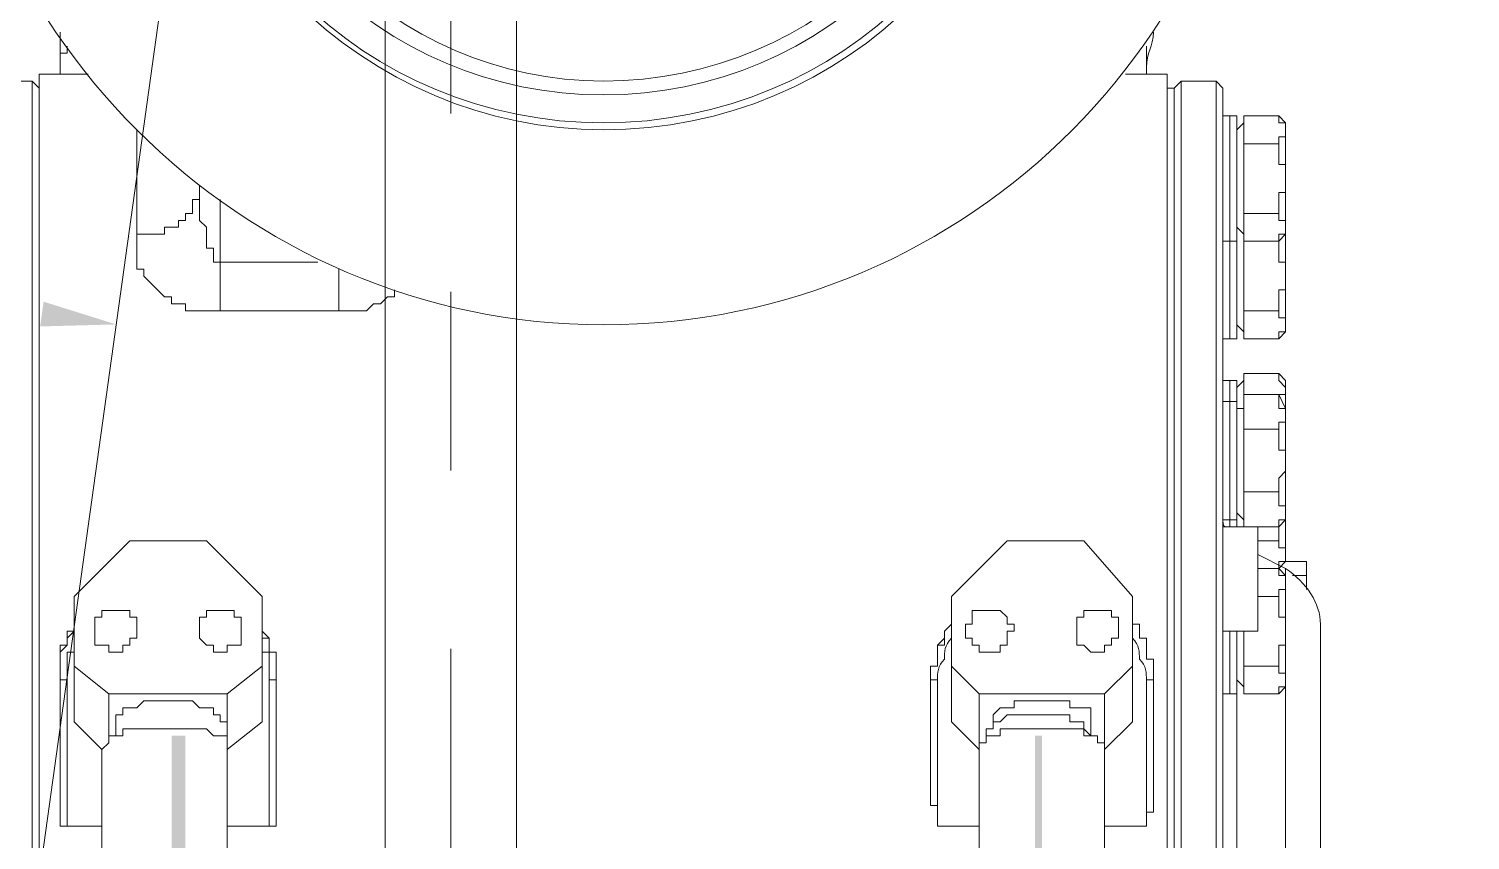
# Model space of a CAD drawing. Header units: millimetres. Extents: x 25083 to 52777, y 24772 to 45779.
# Drawn here: x 49535.5 to 49612.4, y 36176.5 to 36219.7 of the extents above; entities that cross this region are included whole.
import ezdxf

# ---------------------------------------------------------------- set-up
doc = ezdxf.new("R2010")
doc.units = ezdxf.units.MM
doc.layers.add('小车', color=7, linetype='Continuous')
doc.styles.add('标准', font='', dxfattribs={"width": 0.667})
doc.styles.get('标准').set_extended_font_data('FangSong_GB2312')
doc.dimstyles.new('标准', dxfattribs={"dimtxt": 35, "dimasz": 4, "dimexe": 2, "dimexo": 0, "dimtad": 1, "dimdec": 1, "dimzin": 9, "dimdsep": 46, "dimtxsty": '标准', "dimcen": 0, "dimdle": 6, "dimazin": 2, "dimtfac": 1, "dimtdec": 1, "dimtmove": 0, "dimatfit": 3, "dimfxl": 1, "dimtolj": 1, "dimtzin": 0, "dimarcsym": 0})

# ---------------------------------------------------------------- blocks, each defined once
blk = doc.blocks.new('zw$D2F4')
h = blk.add_hatch(color=7)
h.dxf.hatch_style = 2
h.paths.add_polyline_path([(653.963, 294.488), (653.963, 301.543), (653.22, 301.543), (653.22, 294.488)])
h = blk.add_hatch(color=7)
h.dxf.hatch_style = 2
h.paths.add_polyline_path([(699.269, 301.543), (699.269, 294.488), (699.64, 294.488), (699.64, 301.543)])
at = {"color": 7, "lineweight": 5}
for points in [[(647.65, 338.308), (647.65, 337.937), (647.279, 337.937), (647.279, 337.194)], [(705.211, 337.194), (705.211, 338.308)], [(646.165, 336.823), (648.764, 336.823)], [(646.165, 238.412), (646.165, 336.823)], [(647.279, 337.194), (647.279, 336.823)], [(704.097, 336.823), (706.325, 336.823)], [(705.211, 336.823), (705.211, 337.194)], [(706.325, 238.412), (706.325, 336.823)], [(643.565, 336.451), (645.793, 336.451)], [(645.793, 239.155), (645.793, 336.451)], [(646.165, 336.08), (645.793, 336.451)], [(646.165, 336.08), (646.165, 239.527)], [(706.325, 336.08), (706.696, 336.08)], [(707.068, 336.451), (706.696, 336.08)], [(706.696, 336.08), (706.696, 239.527)], [(707.068, 336.451), (708.924, 336.451)], [(707.068, 336.451), (707.068, 239.155)], [(708.924, 239.155), (708.924, 336.451)], [(709.296, 336.08), (708.924, 336.451)], [(709.296, 239.527), (709.296, 336.08)], [(709.667, 334.594), (709.296, 334.594)], [(710.038, 334.594), (709.667, 334.594)], [(709.667, 334.223), (709.667, 334.594)], [(709.667, 334.223), (709.667, 334.594)], [(710.038, 322.711), (710.038, 334.594)], [(712.267, 334.594), (710.41, 334.594)], [(710.41, 322.711), (710.41, 334.594)], [(712.638, 334.223), (712.267, 334.594)], [(712.267, 334.594), (712.267, 334.223)], [(651.364, 328.281), (651.364, 333.852)], [(709.667, 333.852), (709.667, 334.223)], [(709.667, 333.852), (709.667, 334.223)], [(709.667, 333.852), (709.667, 333.48)], [(709.667, 333.48), (709.667, 333.852)], [(709.667, 333.48), (709.667, 333.852)], [(710.038, 333.852), (710.41, 334.223)], [(712.267, 334.223), (712.638, 334.223), (712.638, 333.852)], [(712.638, 333.852), (712.638, 333.48), (712.267, 333.48), (712.267, 333.109)], [(712.638, 323.082), (712.638, 334.223)], [(709.667, 333.48), (709.667, 333.109)], [(712.267, 333.109), (710.41, 333.109)], [(712.267, 333.109), (712.267, 331.995), (712.638, 331.995), (712.638, 331.252)], [(709.667, 332.366), (709.667, 331.995)], [(709.296, 331.252), (709.296, 331.624)], [(709.667, 330.881), (709.667, 331.624)], [(709.667, 330.881), (709.667, 331.624)], [(710.038, 331.252), (710.038, 331.624)], [(651.364, 328.281), (652.849, 328.281), (652.849, 328.653), (653.592, 328.653), (653.592, 329.024), (653.963, 329.024), (653.963, 329.395), (654.335, 329.395), (654.335, 330.138), (654.706, 330.138), (654.706, 330.881)], [(655.82, 326.796), (655.449, 326.796), (655.449, 327.539), (655.077, 327.539), (655.077, 328.653), (654.706, 329.024), (654.706, 330.881)], [(709.296, 330.881), (709.296, 331.252)], [(710.038, 330.881), (710.038, 331.252)], [(712.638, 331.252), (712.638, 330.51), (712.267, 330.51), (712.267, 329.395)], [(655.82, 330.138), (655.82, 324.196)], [(709.667, 330.138), (709.667, 330.51)], [(709.667, 330.138), (709.667, 330.51)], [(709.667, 330.138), (709.667, 330.51)], [(709.667, 329.024), (709.667, 329.395)], [(709.667, 328.653), (709.667, 329.395)], [(709.667, 328.653), (709.667, 329.024)], [(709.667, 328.653), (709.667, 329.024)], [(712.267, 329.395), (710.41, 329.395)], [(712.267, 329.395), (712.267, 329.024), (712.638, 329.024), (712.638, 328.653)], [(655.82, 324.196), (653.963, 324.196), (653.963, 324.568), (653.22, 324.568), (653.22, 324.939), (652.849, 324.939), (652.478, 325.31), (652.106, 325.682), (651.735, 326.053), (651.735, 326.425), (651.364, 326.425), (651.364, 328.281)], [(709.667, 328.281), (709.667, 328.653)], [(709.667, 328.281), (709.667, 328.653)], [(709.667, 328.281), (709.667, 328.653)], [(709.667, 327.91), (709.667, 328.281)], [(710.038, 328.653), (710.41, 328.281)], [(712.638, 328.653), (712.638, 328.281), (712.267, 328.281), (712.267, 327.91)], [(712.638, 328.281), (712.267, 327.91)], [(709.667, 327.91), (709.296, 327.91)], [(710.038, 327.91), (709.667, 327.91)], [(712.267, 327.91), (710.41, 327.91)], [(712.267, 327.91), (710.41, 327.91)], [(712.267, 327.91), (712.267, 326.796), (712.638, 326.796), (712.638, 326.053)], [(655.82, 326.796), (661.019, 326.796)], [(709.667, 326.796), (709.667, 327.167)], [(662.133, 324.196), (662.133, 326.425)], [(709.296, 326.053), (709.296, 326.425)], [(709.296, 325.682), (709.296, 326.053)], [(709.667, 325.682), (709.667, 326.425)], [(709.667, 325.682), (709.667, 326.425)], [(710.038, 326.053), (710.038, 326.425)], [(710.038, 325.682), (710.038, 326.053)], [(712.638, 326.053), (712.638, 325.31), (712.267, 325.31), (712.267, 324.196)], [(662.133, 324.196), (663.619, 324.196), (663.99, 324.568), (664.361, 324.568), (664.733, 324.939), (665.104, 324.939), (665.104, 325.31)], [(709.667, 324.939), (709.667, 325.31)], [(655.82, 324.196), (662.133, 324.196)], [(709.667, 323.825), (709.667, 324.196)], [(709.667, 323.454), (709.667, 323.825)], [(709.667, 323.454), (709.667, 323.825)], [(712.267, 324.196), (710.41, 324.196)], [(712.267, 324.196), (712.267, 323.825), (712.638, 323.825), (712.638, 323.454)], [(709.667, 323.082), (709.667, 323.454)], [(709.667, 323.082), (709.667, 323.454)], [(709.667, 322.711), (709.667, 323.082)], [(709.667, 322.711), (709.667, 323.082)], [(710.038, 323.454), (710.41, 323.082)], [(712.638, 323.454), (712.638, 323.082), (712.267, 323.082), (712.267, 322.711)], [(712.638, 323.082), (712.267, 322.711)], [(709.667, 322.711), (709.296, 322.711)], [(710.038, 322.711), (709.667, 322.711)], [(712.267, 322.711), (710.41, 322.711)], [(712.267, 320.854), (710.41, 320.854)], [(710.41, 312.684), (710.41, 320.854)], [(712.638, 320.483), (712.267, 320.854)], [(712.267, 320.854), (712.267, 320.483)], [(709.296, 320.483), (709.667, 320.483)], [(709.296, 320.483), (709.296, 320.111)], [(709.667, 320.483), (710.038, 320.483)], [(709.667, 320.483), (709.667, 320.111)], [(709.667, 320.483), (709.667, 320.111)], [(709.667, 320.111), (709.667, 319.74)], [(709.667, 320.111), (709.667, 319.74)], [(710.038, 320.111), (710.41, 320.483)], [(710.038, 312.684), (710.038, 320.483)], [(710.038, 320.483), (710.038, 320.111)], [(712.267, 320.483), (712.638, 320.111), (712.638, 319.74)], [(712.638, 310.827), (712.638, 320.483)], [(709.667, 319.369), (709.296, 319.369)], [(709.296, 318.997), (709.296, 319.369)], [(709.667, 319.74), (709.667, 319.369)], [(709.667, 319.74), (709.667, 319.369)], [(710.038, 319.369), (709.667, 319.369)], [(709.667, 318.997), (709.667, 319.369)], [(709.667, 318.997), (709.667, 319.369)], [(710.038, 318.997), (710.038, 319.369)], [(712.267, 319.74), (710.41, 319.74)], [(712.638, 318.997), (712.267, 319.74)], [(712.638, 319.74), (712.267, 319.74), (712.267, 319.369)], [(712.267, 319.74), (712.267, 318.997)], [(709.667, 318.626), (709.667, 318.997)], [(709.667, 318.626), (709.667, 318.997)], [(709.667, 318.255), (709.667, 318.626)], [(709.667, 318.255), (709.667, 318.626)], [(710.038, 318.997), (710.41, 318.997)], [(712.267, 318.997), (712.638, 318.997), (712.638, 318.626)], [(712.638, 318.626), (712.638, 318.255), (712.267, 318.255), (712.267, 317.883)], [(709.667, 317.883), (709.667, 317.512)], [(709.667, 317.512), (709.667, 317.883)], [(709.667, 317.512), (709.667, 317.883)], [(712.267, 317.883), (710.41, 317.883)], [(712.267, 317.883), (712.267, 316.769), (712.638, 316.769), (712.638, 316.027)], [(709.667, 317.141), (709.667, 316.769)], [(709.296, 316.027), (709.296, 316.398)], [(709.667, 315.655), (709.667, 316.398)], [(709.667, 315.655), (709.667, 316.398)], [(709.667, 315.655), (709.667, 316.027)], [(710.038, 316.027), (710.038, 316.398)], [(712.638, 316.027), (712.638, 315.655), (712.267, 315.284), (712.267, 314.541)], [(709.667, 314.541), (709.667, 314.912)], [(712.267, 314.541), (710.41, 314.541)], [(712.267, 314.541), (712.267, 313.798), (712.638, 313.798), (712.638, 313.427)], [(709.667, 313.798), (709.667, 314.17)], [(709.667, 313.798), (709.667, 314.17)], [(709.667, 313.427), (709.667, 313.798)], [(709.667, 313.427), (709.667, 313.798)], [(709.296, 313.056), (709.296, 313.427)], [(709.667, 313.056), (709.296, 313.056)], [(709.667, 313.056), (709.667, 313.427)], [(709.667, 313.056), (709.667, 313.427)], [(710.038, 313.056), (709.667, 313.056)], [(709.667, 312.684), (709.667, 313.056)], [(709.667, 313.056), (709.667, 312.684)], [(709.667, 313.056), (709.667, 312.684)], [(710.038, 313.427), (710.41, 313.056)], [(710.038, 313.056), (710.038, 313.427)], [(712.638, 313.427), (712.638, 313.056), (712.267, 313.056), (712.267, 312.684)], [(712.638, 313.056), (712.267, 312.684)], [(712.638, 313.056), (712.267, 313.056), (712.267, 311.942)], [(711.152, 312.684), (709.296, 312.684)], [(712.267, 312.684), (710.41, 312.684)], [(711.152, 307.114), (711.152, 312.684)], [(648.021, 308.971), (650.992, 311.942)], [(655.077, 311.942), (650.992, 311.942)], [(655.077, 311.942), (658.048, 308.971)], [(694.813, 308.971), (697.784, 311.942)], [(701.869, 311.942), (697.784, 311.942)], [(701.869, 311.942), (704.468, 308.971)], [(712.267, 311.942), (711.152, 311.942)], [(712.267, 311.942), (712.267, 311.57), (712.638, 311.57), (712.638, 311.199)], [(712.638, 310.456), (711.152, 311.199)], [(712.638, 311.199), (712.638, 310.827), (712.267, 310.827), (712.267, 310.456)], [(712.638, 310.827), (712.267, 310.456)], [(713.752, 310.827), (712.638, 310.827)], [(713.752, 309.342), (713.752, 310.827)], [(712.267, 310.456), (711.152, 310.456)], [(712.638, 310.085), (712.267, 310.456)], [(712.267, 310.456), (712.267, 310.085)], [(712.267, 310.085), (712.638, 310.085), (712.638, 309.713)], [(712.638, 265.15), (712.638, 310.456)], [(712.638, 304.143), (712.638, 310.085)], [(713.752, 310.085), (713.009, 310.085)], [(712.638, 309.713), (712.638, 309.342), (712.267, 309.342), (712.267, 308.971)], [(648.021, 302.286), (648.021, 308.971)], [(658.048, 302.286), (658.048, 308.971)], [(694.813, 302.286), (694.813, 308.971)], [(704.468, 302.286), (704.468, 308.971)], [(712.267, 308.971), (711.152, 308.971)], [(712.267, 308.971), (712.267, 307.857), (712.638, 307.857), (712.638, 307.114)], [(650.25, 308.228), (649.507, 308.228), (649.507, 307.857), (649.136, 307.857), (649.136, 307.114)], [(651.364, 307.114), (651.364, 307.857), (650.992, 307.857), (650.992, 308.228), (650.621, 308.228), (650.25, 308.228)], [(655.82, 308.228), (655.077, 308.228), (655.077, 307.857), (654.706, 307.857), (654.706, 307.114)], [(656.934, 307.114), (656.934, 307.857), (656.563, 307.857), (656.563, 308.228), (656.191, 308.228), (655.82, 308.228)], [(696.669, 308.228), (695.927, 308.228), (695.927, 307.857), (695.927, 307.485), (695.555, 307.485), (695.555, 307.114)], [(698.155, 307.114), (698.155, 307.485), (697.784, 307.485), (697.784, 307.857), (697.412, 308.228), (696.669, 308.228)], [(702.611, 308.228), (701.869, 308.228), (701.869, 307.857), (701.497, 307.857), (701.497, 307.114)], [(703.725, 307.114), (703.725, 307.857), (703.354, 307.857), (703.354, 308.228), (702.983, 308.228), (702.611, 308.228)], [(648.021, 307.485), (648.021, 307.114), (647.65, 307.114), (647.65, 306.371), (647.279, 306.371), (647.279, 304.886), (647.279, 304.514)], [(647.279, 304.514), (647.279, 306), (647.65, 306.371), (647.65, 306.743), (648.021, 307.114), (648.021, 307.485)], [(647.65, 304.514), (647.65, 306), (648.021, 306), (648.021, 306.743)], [(649.136, 307.114), (649.136, 306.371), (649.507, 306.371), (649.878, 306.371), (649.878, 306), (650.25, 306)], [(650.25, 306), (650.621, 306), (650.621, 306.371), (650.992, 306.371), (650.992, 306.743), (651.364, 306.743), (651.364, 307.114)], [(654.706, 307.114), (654.706, 306.743), (655.077, 306.371), (655.449, 306.371), (655.449, 306), (655.82, 306)], [(655.82, 306), (656.191, 306), (656.191, 306.371), (656.934, 306.371), (656.934, 306.743), (656.934, 307.114)], [(658.791, 304.514), (658.791, 306), (658.42, 306), (658.42, 306.743), (658.048, 307.114), (658.048, 307.485)], [(658.048, 307.485), (658.048, 306.743), (658.42, 306.743), (658.42, 306), (658.791, 306), (658.791, 304.886), (658.791, 304.514)], [(658.048, 306.743), (658.048, 306), (658.42, 306), (658.42, 304.514)], [(694.813, 307.485), (694.441, 307.114), (694.441, 306.743), (694.07, 306.371), (694.07, 305.257), (693.699, 305.257), (693.699, 304.886), (693.699, 304.514)], [(693.699, 304.514), (693.699, 305.257), (694.07, 305.257), (694.07, 306.371), (694.441, 306.371), (694.441, 307.114), (694.813, 307.485)], [(695.555, 307.114), (695.555, 306.743), (695.927, 306.743), (695.927, 306.371), (696.298, 306.371), (696.298, 306), (696.669, 306)], [(696.669, 306), (697.412, 306), (697.412, 306.371), (697.784, 306.371), (697.784, 306.743), (697.784, 307.114), (698.155, 307.114)], [(701.497, 307.114), (701.497, 306.371), (701.869, 306.371), (702.24, 306), (702.611, 306)], [(702.611, 306), (702.983, 306), (702.983, 306.371), (703.354, 306.371), (703.354, 306.743), (703.725, 306.743), (703.725, 307.114)], [(705.582, 304.514), (705.582, 305.628), (705.211, 305.628), (705.211, 306.743), (704.839, 306.743), (704.839, 307.114), (704.839, 307.485), (704.468, 307.485)], [(704.468, 307.485), (704.839, 307.485), (704.839, 306.743), (705.211, 306.743), (705.211, 305.628), (705.582, 305.628), (705.582, 304.886), (705.582, 304.514)], [(711.152, 307.114), (709.296, 307.114)], [(709.296, 307.114), (709.296, 306.743)], [(709.667, 307.114), (709.667, 306.743)], [(709.667, 307.114), (709.667, 306.743)], [(710.038, 303.772), (710.038, 307.114)], [(710.038, 307.114), (710.038, 306.743)], [(710.41, 303.772), (710.41, 307.114)], [(712.638, 307.114), (712.638, 306.371), (712.267, 306.371), (712.267, 305.257)], [(714.495, 268.121), (714.495, 307.485)], [(709.667, 306), (709.667, 306.371)], [(649.878, 303.772), (648.021, 305.257)], [(658.048, 305.257), (656.191, 303.772)], [(696.298, 303.772), (694.813, 305.257)], [(704.468, 305.257), (702.983, 303.772)], [(709.667, 304.886), (709.667, 305.257)], [(712.267, 305.257), (710.41, 305.257)], [(712.267, 305.257), (712.267, 304.886), (712.638, 304.886), (712.638, 304.514)], [(647.279, 298.944), (647.279, 304.514)], [(647.65, 304.514), (647.279, 304.514)], [(647.65, 304.514), (647.65, 296.716)], [(658.42, 296.716), (658.42, 304.514)], [(658.791, 304.514), (658.42, 304.514)], [(658.791, 304.514), (658.791, 298.944)], [(693.699, 298.944), (693.699, 304.514)], [(694.07, 304.514), (693.699, 304.514)], [(694.07, 304.514), (694.07, 296.716)], [(705.211, 296.716), (705.211, 304.514)], [(705.582, 304.514), (705.211, 304.514)], [(705.582, 304.514), (705.582, 298.944)], [(709.667, 304.886), (709.667, 304.514)], [(709.667, 304.886), (709.667, 304.514)], [(709.667, 304.514), (709.667, 304.143)], [(709.667, 304.514), (709.667, 304.143)], [(710.038, 304.514), (710.41, 304.143)], [(712.638, 304.514), (712.638, 304.143), (712.267, 304.143), (712.267, 303.772)], [(656.191, 303.772), (649.878, 303.772)], [(649.878, 303.772), (649.878, 301.172)], [(656.191, 301.172), (656.191, 303.772)], [(702.983, 303.772), (696.298, 303.772)], [(696.298, 303.772), (696.298, 301.172)], [(702.983, 301.172), (702.983, 303.772)], [(709.296, 303.772), (709.667, 303.772)], [(709.667, 303.772), (709.667, 304.143)], [(709.667, 303.772), (710.038, 303.772)], [(710.038, 304.143), (710.038, 290.774)], [(712.267, 303.772), (710.41, 303.772)], [(712.638, 304.143), (712.267, 303.772)], [(655.82, 302.286), (655.82, 302.658), (655.449, 302.658), (655.449, 303.029), (654.706, 303.029), (654.335, 303.4), (653.963, 303.4), (651.735, 303.4), (651.364, 303.029), (650.621, 303.029), (650.621, 302.658), (650.25, 302.658), (650.25, 302.286)], [(702.24, 302.286), (702.24, 303.029), (701.126, 303.029), (701.126, 303.4), (700.754, 303.4), (698.155, 303.4), (698.155, 303.029), (697.412, 303.029), (697.041, 302.658), (697.041, 302.286)], [(648.021, 302.286), (649.507, 300.801)], [(650.25, 301.543), (650.25, 302.286)], [(656.191, 301.543), (656.191, 302.286), (655.82, 302.286)], [(656.191, 300.801), (658.048, 302.286)], [(694.813, 302.286), (696.298, 300.801)], [(699.269, 302.658), (697.784, 302.658), (697.412, 302.286), (697.041, 302.286), (697.041, 301.915), (696.669, 301.915), (696.669, 301.543)], [(702.24, 301.543), (701.869, 301.915), (701.869, 302.286), (701.126, 302.286), (701.126, 302.658), (699.269, 302.658)], [(702.24, 301.543), (702.24, 302.286)], [(702.983, 300.801), (704.468, 302.286)], [(650.992, 301.915), (650.621, 301.915), (650.621, 301.543), (649.878, 301.543), (649.878, 301.172), (649.507, 300.801)], [(656.191, 301.172), (656.191, 301.543), (655.449, 301.543), (655.077, 301.915), (652.849, 301.915), (650.992, 301.915)], [(656.191, 301.172), (656.191, 301.543)], [(696.669, 301.543), (696.669, 301.172), (696.298, 301.172), (696.298, 300.801)], [(702.24, 301.543), (701.869, 301.543), (701.869, 301.915), (697.784, 301.915), (697.412, 301.915), (697.412, 301.543), (696.669, 301.543)], [(702.983, 300.801), (702.983, 301.172), (702.611, 301.172), (702.611, 301.543), (702.24, 301.543)], [(649.507, 293.374), (649.507, 300.801)], [(656.191, 300.801), (656.191, 301.172)], [(656.191, 293.374), (656.191, 300.801)], [(696.298, 293.374), (696.298, 300.801)], [(702.983, 293.374), (702.983, 300.801)], [(647.279, 298.944), (647.279, 296.716), (647.65, 296.716)], [(658.791, 298.944), (658.791, 296.716), (658.42, 296.716)], [(693.699, 298.944), (693.699, 297.83), (694.07, 297.83), (694.07, 296.716)], [(705.582, 298.944), (705.582, 297.459), (705.211, 297.459), (705.211, 296.716)], [(647.65, 296.716), (649.507, 296.716)], [(656.191, 296.716), (658.42, 296.716)], [(694.07, 296.716), (696.298, 296.716)], [(702.983, 296.716), (705.211, 296.716)]]:
    blk.add_lwpolyline(points, dxfattribs=at)
for points in [[(676.245, 380.272), (663.619, 380.272), (652.849, 369.874), (652.849, 357.247), (652.849, 344.25), (663.619, 333.852), (676.245, 333.852), (689.242, 333.852), (699.64, 344.25), (699.64, 357.247), (699.64, 369.874), (689.242, 380.272), (676.245, 380.272)], [(676.245, 380.272), (663.619, 380.272), (653.22, 369.874), (653.22, 357.247), (653.22, 344.25), (663.619, 334.223), (676.245, 334.223), (688.871, 334.223), (699.269, 344.25), (699.269, 357.247), (699.269, 369.874), (688.871, 380.272), (676.245, 380.272)], [(676.245, 378.786), (664.361, 378.786), (654.706, 369.131), (654.706, 357.247), (654.706, 345.364), (664.361, 335.709), (676.245, 335.709), (688.128, 335.709), (697.784, 345.364), (697.784, 357.247), (697.784, 369.131), (688.128, 378.786), (676.245, 378.786)], [(676.245, 377.672), (665.104, 377.672), (655.82, 368.388), (655.82, 357.247), (655.82, 345.735), (665.104, 336.451), (676.245, 336.451), (687.757, 336.451), (697.041, 345.735), (697.041, 357.247), (697.041, 368.388), (687.757, 377.672), (676.245, 377.672)]]:
    blk.add_open_spline(points, degree=3, knots=[0, 0, 0, 0, 1, 1, 1, 2, 2, 2, 3, 3, 3, 4, 4, 4, 4], dxfattribs=at)
for points in [[(640.966, 358.733), (640.966, 339.422), (656.934, 323.454), (676.245, 323.454)], [(676.245, 323.454), (695.927, 323.454), (711.524, 339.422), (711.524, 358.733)], [(647.279, 337.194), (647.279, 337.937), (647.279, 338.308), (647.279, 339.051)], [(705.582, 339.051), (705.582, 338.308), (705.211, 337.937), (705.211, 337.194)], [(709.667, 334.594), (709.667, 334.594), (709.667, 334.594), (709.667, 334.594)], [(709.667, 334.594), (709.667, 334.594), (709.667, 334.594), (709.667, 334.594)], [(709.667, 334.594), (709.667, 334.594), (709.667, 334.594), (709.667, 334.594)], [(709.667, 334.594), (709.667, 334.594), (709.667, 334.594), (709.667, 334.594)], [(709.667, 334.594), (709.667, 334.594), (709.667, 334.594), (709.667, 334.594)], [(709.667, 334.594), (709.667, 334.594), (709.667, 334.594), (709.667, 334.594)], [(709.667, 334.594), (709.667, 334.594), (709.667, 334.594), (709.667, 334.594)], [(709.667, 334.594), (709.667, 334.594), (709.667, 334.594), (709.667, 334.594)], [(709.296, 333.48), (709.296, 333.48), (709.296, 333.852), (709.296, 333.852)], [(709.667, 334.223), (709.667, 334.223), (709.667, 334.223), (709.667, 334.223)], [(709.667, 334.223), (709.667, 334.223), (709.667, 334.223), (709.667, 334.223)], [(709.667, 334.223), (709.667, 334.223), (709.667, 334.223), (709.667, 334.223)], [(709.667, 334.223), (709.667, 334.223), (709.667, 334.223), (709.667, 334.223)], [(709.667, 334.223), (709.667, 334.223), (709.667, 334.223), (709.667, 334.223)], [(709.667, 334.223), (709.667, 334.223), (709.667, 334.223), (709.667, 334.223)], [(709.667, 333.852), (709.667, 333.852), (709.667, 333.852), (709.667, 333.852)], [(709.667, 333.852), (709.667, 333.852), (709.667, 333.852), (709.667, 333.852)], [(710.038, 333.852), (710.038, 333.852), (710.038, 333.48), (710.038, 333.48)], [(709.296, 333.48), (709.296, 333.48), (709.296, 333.48), (709.296, 333.48)], [(709.667, 332.738), (709.667, 333.109), (709.667, 333.109), (709.667, 333.48)], [(709.667, 332.738), (709.667, 333.109), (709.667, 333.109), (709.667, 333.48)], [(709.667, 333.48), (709.667, 333.48), (709.667, 333.48), (709.667, 333.48)], [(709.667, 333.48), (709.667, 333.48), (709.667, 333.48), (709.667, 333.48)], [(710.038, 333.48), (710.038, 333.48), (710.038, 333.48), (710.038, 333.48)], [(709.296, 332.366), (709.296, 332.738), (709.296, 332.738), (709.296, 332.738)], [(709.296, 332.366), (709.296, 332.366), (709.296, 332.366), (709.296, 332.366)], [(709.667, 332.366), (709.667, 332.366), (709.667, 332.738), (709.667, 332.738)], [(709.667, 332.366), (709.667, 332.366), (709.667, 332.738), (709.667, 332.738)], [(709.667, 332.738), (709.667, 332.738), (709.667, 332.738), (709.667, 332.738)], [(709.667, 331.624), (709.667, 331.624), (709.667, 331.995), (709.667, 332.366)], [(709.667, 331.995), (709.667, 331.995), (709.667, 331.995), (709.667, 332.366)], [(709.667, 332.366), (709.667, 332.366), (709.667, 332.366), (709.667, 332.366)], [(709.667, 332.366), (709.667, 332.366), (709.667, 332.366), (709.667, 332.366)], [(710.038, 332.738), (710.038, 332.738), (710.038, 332.738), (710.038, 332.366)], [(710.038, 332.366), (710.038, 332.366), (710.038, 332.366), (710.038, 332.366)], [(709.667, 331.624), (709.667, 331.624), (709.667, 331.995), (709.667, 331.995)], [(709.667, 330.881), (709.667, 330.881), (709.667, 330.51), (709.667, 330.51)], [(709.667, 330.881), (709.667, 330.881), (709.667, 330.51), (709.667, 330.51)], [(709.296, 330.138), (709.296, 330.138), (709.296, 330.138), (709.296, 330.138)], [(709.296, 329.767), (709.296, 329.767), (709.296, 329.767), (709.296, 330.138)], [(709.667, 330.51), (709.667, 330.51), (709.667, 330.51), (709.667, 330.51)], [(709.667, 330.51), (709.667, 330.138), (709.667, 330.138), (709.667, 329.767)], [(709.667, 330.51), (709.667, 330.51), (709.667, 330.51), (709.667, 330.138)], [(709.667, 330.138), (709.667, 330.138), (709.667, 330.138), (709.667, 330.138)], [(709.667, 330.138), (709.667, 330.138), (709.667, 329.767), (709.667, 329.767)], [(710.038, 330.138), (710.038, 329.767), (710.038, 329.767), (710.038, 329.767)], [(710.038, 330.138), (710.038, 330.138), (710.038, 330.138), (710.038, 330.138)], [(709.296, 328.653), (709.296, 329.024), (709.296, 329.024), (709.296, 329.024)], [(709.296, 329.024), (709.296, 329.024), (709.296, 329.024), (709.296, 329.024)], [(709.667, 329.767), (709.667, 329.395), (709.667, 329.395), (709.667, 329.395)], [(709.667, 329.767), (709.667, 329.395), (709.667, 329.395), (709.667, 329.024)], [(709.667, 329.767), (709.667, 329.767), (709.667, 329.767), (709.667, 329.767)], [(709.667, 329.395), (709.667, 329.395), (709.667, 329.395), (709.667, 329.024)], [(709.667, 329.395), (709.667, 329.024), (709.667, 329.024), (709.667, 329.024)], [(710.038, 329.024), (710.038, 329.024), (710.038, 329.024), (710.038, 329.024)], [(710.038, 329.024), (710.038, 329.024), (710.038, 329.024), (710.038, 328.653)], [(710.038, 329.024), (710.038, 329.024), (710.038, 329.024), (710.038, 329.024)], [(709.667, 328.653), (709.667, 328.653), (709.667, 328.653), (709.667, 328.653)], [(709.667, 328.653), (709.667, 328.653), (709.667, 328.653), (709.667, 328.653)], [(709.667, 328.281), (709.667, 328.281), (709.667, 328.281), (709.667, 328.281)], [(709.667, 328.281), (709.667, 328.281), (709.667, 328.281), (709.667, 328.281)], [(709.667, 328.281), (709.667, 328.281), (709.667, 328.281), (709.667, 328.281)], [(709.667, 328.281), (709.667, 328.281), (709.667, 328.281), (709.667, 328.281)], [(709.667, 328.281), (709.667, 328.281), (709.667, 328.281), (709.667, 328.281)], [(709.667, 328.281), (709.667, 328.281), (709.667, 328.281), (709.667, 328.281)], [(709.667, 328.281), (709.667, 328.281), (709.667, 328.281), (709.667, 328.281)], [(709.667, 328.281), (709.667, 328.281), (709.667, 327.91), (709.667, 327.91)], [(709.296, 327.167), (709.296, 327.167), (709.296, 327.539), (709.296, 327.539)], [(709.667, 327.539), (709.667, 327.539), (709.667, 327.91), (709.667, 327.91)], [(709.667, 327.539), (709.667, 327.91), (709.667, 327.91), (709.667, 327.91)], [(709.667, 327.91), (709.667, 327.91), (709.667, 327.91), (709.667, 327.91)], [(709.667, 327.91), (709.667, 327.91), (709.667, 327.91), (709.667, 327.91)], [(709.667, 327.91), (709.667, 327.91), (709.667, 327.91), (709.667, 327.91)], [(709.667, 327.91), (709.667, 327.91), (709.667, 327.91), (709.667, 327.91)], [(709.667, 326.796), (709.667, 327.167), (709.667, 327.167), (709.667, 327.539)], [(709.667, 327.167), (709.667, 327.167), (709.667, 327.539), (709.667, 327.539)], [(709.667, 327.539), (709.667, 327.539), (709.667, 327.539), (709.667, 327.539)], [(710.038, 327.539), (710.038, 327.539), (710.038, 327.167), (710.038, 327.167)], [(712.267, 327.91), (712.267, 327.91), (712.267, 327.91), (712.267, 327.91)], [(709.296, 327.167), (709.296, 327.167), (709.296, 327.167), (709.296, 327.167)], [(709.667, 327.167), (709.667, 327.167), (709.667, 327.167), (709.667, 327.167)], [(709.667, 326.425), (709.667, 326.425), (709.667, 326.796), (709.667, 326.796)], [(709.667, 326.425), (709.667, 326.425), (709.667, 326.796), (709.667, 326.796)], [(709.667, 326.796), (709.667, 326.796), (709.667, 326.796), (709.667, 326.796)], [(709.667, 326.796), (709.667, 326.796), (709.667, 326.796), (709.667, 326.796)], [(710.038, 327.167), (710.038, 327.167), (710.038, 327.167), (710.038, 327.167)], [(709.667, 325.682), (709.667, 325.682), (709.667, 325.31), (709.667, 325.31)], [(709.667, 325.682), (709.667, 325.682), (709.667, 325.31), (709.667, 324.939)], [(709.667, 325.31), (709.667, 325.31), (709.667, 325.31), (709.667, 324.939)], [(709.296, 324.939), (709.296, 324.939), (709.296, 324.939), (709.296, 324.939)], [(709.296, 324.568), (709.296, 324.568), (709.296, 324.568), (709.296, 324.939)], [(709.667, 324.939), (709.667, 324.939), (709.667, 324.939), (709.667, 324.939)], [(709.667, 324.939), (709.667, 324.939), (709.667, 324.939), (709.667, 324.939)], [(709.667, 324.939), (709.667, 324.939), (709.667, 324.568), (709.667, 324.568)], [(709.667, 324.939), (709.667, 324.939), (709.667, 324.568), (709.667, 324.568)], [(709.667, 324.568), (709.667, 324.196), (709.667, 324.196), (709.667, 323.825)], [(709.667, 324.568), (709.667, 324.196), (709.667, 324.196), (709.667, 323.825)], [(709.667, 324.568), (709.667, 324.568), (709.667, 324.568), (709.667, 324.568)], [(710.038, 324.939), (710.038, 324.568), (710.038, 324.568), (710.038, 324.568)], [(710.038, 324.939), (710.038, 324.939), (710.038, 324.939), (710.038, 324.939)], [(709.296, 323.825), (709.296, 323.825), (709.296, 323.825), (709.296, 323.825)], [(709.296, 323.454), (709.296, 323.454), (709.296, 323.825), (709.296, 323.825)], [(709.667, 323.825), (709.667, 323.825), (709.667, 323.825), (709.667, 323.825)], [(709.667, 323.825), (709.667, 323.825), (709.667, 323.825), (709.667, 323.825)], [(710.038, 323.825), (710.038, 323.825), (710.038, 323.825), (710.038, 323.825)], [(710.038, 323.825), (710.038, 323.454), (710.038, 323.454), (710.038, 323.454)], [(710.038, 323.825), (710.038, 323.825), (710.038, 323.825), (710.038, 323.825)], [(709.667, 323.454), (709.667, 323.454), (709.667, 323.454), (709.667, 323.454)], [(709.667, 323.454), (709.667, 323.454), (709.667, 323.454), (709.667, 323.454)], [(709.667, 323.082), (709.667, 323.082), (709.667, 323.082), (709.667, 323.082)], [(709.667, 323.082), (709.667, 323.082), (709.667, 323.082), (709.667, 323.082)], [(709.667, 323.082), (709.667, 323.082), (709.667, 323.082), (709.667, 323.082)], [(709.667, 323.082), (709.667, 323.082), (709.667, 323.082), (709.667, 323.082)], [(709.667, 323.082), (709.667, 323.082), (709.667, 323.082), (709.667, 323.082)], [(709.667, 323.082), (709.667, 323.082), (709.667, 323.082), (709.667, 323.082)], [(709.667, 322.711), (709.667, 322.711), (709.667, 322.711), (709.667, 322.711)], [(709.667, 322.711), (709.667, 322.711), (709.667, 322.711), (709.667, 322.711)], [(709.667, 322.711), (709.667, 322.711), (709.667, 322.711), (709.667, 322.711)], [(709.667, 322.711), (709.667, 322.711), (709.667, 322.711), (709.667, 322.711)], [(709.667, 322.711), (709.667, 322.711), (709.667, 322.711), (709.667, 322.711)], [(709.667, 322.711), (709.667, 322.711), (709.667, 322.711), (709.667, 322.711)], [(709.667, 320.483), (709.667, 320.483), (709.667, 320.483), (709.667, 320.483)], [(709.667, 320.483), (709.667, 320.483), (709.667, 320.483), (709.667, 320.483)], [(709.667, 320.483), (709.667, 320.483), (709.667, 320.483), (709.667, 320.483)], [(709.667, 320.483), (709.667, 320.483), (709.667, 320.483), (709.667, 320.483)], [(709.667, 320.483), (709.667, 320.483), (709.667, 320.483), (709.667, 320.483)], [(709.667, 320.483), (709.667, 320.483), (709.667, 320.483), (709.667, 320.483)], [(709.667, 320.483), (709.667, 320.483), (709.667, 320.483), (709.667, 320.483)], [(709.667, 320.483), (709.667, 320.483), (709.667, 320.483), (709.667, 320.483)], [(709.667, 320.111), (709.667, 320.111), (709.667, 320.111), (709.667, 320.111)], [(709.667, 320.111), (709.667, 320.111), (709.667, 320.111), (709.667, 320.111)], [(709.667, 320.111), (709.667, 320.111), (709.667, 320.111), (709.667, 320.111)], [(709.667, 320.111), (709.667, 320.111), (709.667, 320.111), (709.667, 320.111)], [(709.296, 319.74), (709.296, 319.74), (709.296, 319.369), (709.296, 319.369)], [(709.296, 319.74), (709.296, 319.74), (709.296, 319.74), (709.296, 319.74)], [(709.667, 319.74), (709.667, 319.74), (709.667, 319.74), (709.667, 319.74)], [(709.667, 319.74), (709.667, 319.74), (709.667, 319.74), (709.667, 319.74)], [(709.667, 319.369), (709.667, 319.369), (709.667, 319.369), (709.667, 319.369)], [(709.667, 319.369), (709.667, 319.369), (709.667, 319.369), (709.667, 319.369)], [(709.667, 319.369), (709.667, 319.369), (709.667, 319.369), (709.667, 319.369)], [(709.667, 319.369), (709.667, 319.369), (709.667, 319.369), (709.667, 319.369)], [(709.667, 319.369), (709.667, 319.369), (709.667, 319.369), (709.667, 319.369)], [(709.667, 319.369), (709.667, 319.369), (709.667, 319.369), (709.667, 319.369)], [(709.667, 319.369), (709.667, 319.369), (709.667, 319.369), (709.667, 319.369)], [(709.667, 319.369), (709.667, 319.369), (709.667, 319.369), (709.667, 319.369)], [(709.667, 319.369), (709.667, 319.369), (709.667, 319.369), (709.667, 319.369)], [(709.667, 319.369), (709.667, 319.369), (709.667, 319.369), (709.667, 319.369)], [(710.038, 319.74), (710.038, 319.74), (710.038, 319.74), (710.038, 319.74)], [(710.038, 319.369), (710.038, 319.369), (710.038, 319.74), (710.038, 319.74)], [(709.296, 318.626), (709.296, 318.255), (709.296, 318.255), (709.296, 318.255)], [(709.296, 318.626), (709.296, 318.626), (709.296, 318.626), (709.296, 318.626)], [(709.667, 318.997), (709.667, 318.997), (709.667, 318.997), (709.667, 318.997)], [(709.667, 318.997), (709.667, 318.997), (709.667, 318.997), (709.667, 318.997)], [(709.667, 318.997), (709.667, 318.997), (709.667, 318.997), (709.667, 318.997)], [(709.667, 318.997), (709.667, 318.997), (709.667, 318.997), (709.667, 318.997)], [(709.667, 318.626), (709.667, 318.626), (709.667, 318.626), (709.667, 318.626)], [(709.667, 318.626), (709.667, 318.626), (709.667, 318.626), (709.667, 318.626)], [(709.667, 317.512), (709.667, 317.883), (709.667, 317.883), (709.667, 318.255)], [(709.667, 317.883), (709.667, 317.883), (709.667, 317.883), (709.667, 318.255)], [(709.667, 318.255), (709.667, 318.255), (709.667, 318.255), (709.667, 318.255)], [(709.667, 318.255), (709.667, 318.255), (709.667, 318.255), (709.667, 318.255)], [(710.038, 318.626), (710.038, 318.626), (710.038, 318.626), (710.038, 318.626)], [(710.038, 318.255), (710.038, 318.255), (710.038, 318.255), (710.038, 318.626)], [(709.296, 317.512), (709.296, 317.512), (709.296, 317.141), (709.296, 317.141)], [(709.296, 317.512), (709.296, 317.512), (709.296, 317.512), (709.296, 317.512)], [(709.667, 317.512), (709.667, 317.512), (709.667, 317.512), (709.667, 317.883)], [(709.667, 317.141), (709.667, 317.141), (709.667, 317.512), (709.667, 317.512)], [(709.667, 317.141), (709.667, 317.512), (709.667, 317.512), (709.667, 317.512)], [(710.038, 317.512), (710.038, 317.512), (710.038, 317.512), (710.038, 317.512)], [(710.038, 317.141), (710.038, 317.141), (710.038, 317.512), (710.038, 317.512)], [(709.667, 316.769), (709.667, 317.141), (709.667, 317.141), (709.667, 317.141)], [(709.667, 316.398), (709.667, 316.769), (709.667, 316.769), (709.667, 317.141)], [(709.667, 317.141), (709.667, 317.141), (709.667, 317.141), (709.667, 317.141)], [(709.667, 317.141), (709.667, 317.141), (709.667, 317.141), (709.667, 317.141)], [(709.667, 316.398), (709.667, 316.769), (709.667, 316.769), (709.667, 316.769)], [(709.667, 316.027), (709.667, 315.655), (709.667, 315.284), (709.667, 315.284)], [(709.296, 315.284), (709.296, 314.912), (709.296, 314.912), (709.296, 314.912)], [(709.667, 315.655), (709.667, 315.655), (709.667, 315.655), (709.667, 315.284)], [(709.667, 315.284), (709.667, 315.284), (709.667, 315.284), (709.667, 315.284)], [(709.667, 315.284), (709.667, 315.284), (709.667, 314.912), (709.667, 314.912)], [(709.667, 315.284), (709.667, 314.912), (709.667, 314.912), (709.667, 314.541)], [(709.667, 315.284), (709.667, 315.284), (709.667, 315.284), (709.667, 315.284)], [(710.038, 314.912), (710.038, 314.912), (710.038, 314.912), (710.038, 315.284)], [(709.296, 314.541), (709.296, 314.912), (709.296, 314.912), (709.296, 314.912)], [(709.667, 314.912), (709.667, 314.912), (709.667, 314.912), (709.667, 314.541)], [(709.667, 314.541), (709.667, 314.541), (709.667, 314.17), (709.667, 314.17)], [(709.667, 314.541), (709.667, 314.541), (709.667, 314.17), (709.667, 314.17)], [(709.667, 314.541), (709.667, 314.541), (709.667, 314.541), (709.667, 314.541)], [(710.038, 314.912), (710.038, 314.912), (710.038, 314.912), (710.038, 314.541)], [(709.296, 314.17), (709.296, 314.17), (709.296, 313.798), (709.296, 313.798)], [(709.296, 313.798), (709.296, 313.798), (709.296, 313.798), (709.296, 313.798)], [(709.667, 314.17), (709.667, 314.17), (709.667, 314.17), (709.667, 314.17)], [(709.667, 314.17), (709.667, 314.17), (709.667, 314.17), (709.667, 314.17)], [(709.667, 313.798), (709.667, 313.798), (709.667, 313.798), (709.667, 313.798)], [(709.667, 313.798), (709.667, 313.798), (709.667, 313.798), (709.667, 313.798)], [(710.038, 313.798), (710.038, 313.798), (710.038, 314.17), (710.038, 314.17)], [(710.038, 313.798), (710.038, 313.798), (710.038, 313.798), (710.038, 313.798)], [(710.038, 313.798), (710.038, 313.798), (710.038, 313.798), (710.038, 313.798)], [(709.296, 313.056), (709.296, 312.684), (709.296, 312.684), (709.667, 312.684)], [(709.667, 313.427), (709.667, 313.427), (709.667, 313.427), (709.667, 313.427)], [(709.667, 313.427), (709.667, 313.427), (709.667, 313.427), (709.667, 313.427)], [(709.667, 313.427), (709.667, 313.427), (709.667, 313.427), (709.667, 313.427)], [(709.667, 313.427), (709.667, 313.427), (709.667, 313.427), (709.667, 313.427)], [(709.667, 313.056), (709.667, 313.056), (709.667, 313.056), (709.667, 313.056)], [(709.667, 313.056), (709.667, 313.056), (709.667, 313.056), (709.667, 313.056)], [(709.667, 313.056), (709.667, 313.056), (709.667, 313.056), (709.667, 313.056)], [(709.667, 313.056), (709.667, 313.056), (709.667, 313.056), (709.667, 313.056)], [(709.667, 313.056), (709.667, 313.056), (709.667, 313.056), (709.667, 313.056)], [(709.667, 313.056), (709.667, 313.056), (709.667, 313.056), (709.667, 313.056)], [(709.667, 313.056), (709.667, 313.056), (709.667, 313.056), (709.667, 313.056)], [(709.667, 313.056), (709.667, 313.056), (709.667, 313.056), (709.667, 313.056)], [(709.667, 312.684), (709.667, 312.684), (709.667, 312.684), (709.667, 312.684)], [(709.667, 312.684), (709.667, 312.684), (709.667, 312.684), (709.667, 312.684)], [(709.667, 312.684), (709.667, 312.684), (709.667, 312.684), (709.667, 312.684)], [(709.667, 312.684), (709.667, 312.684), (709.667, 312.684), (709.667, 312.684)], [(710.038, 312.684), (710.038, 312.684), (710.038, 312.684), (710.038, 312.684)], [(714.495, 307.485), (714.495, 308.599), (713.752, 309.713), (712.638, 310.456)], [(694.813, 306.743), (694.441, 306.371), (694.441, 306), (694.441, 305.628)], [(704.839, 305.628), (704.839, 306), (704.839, 306.371), (704.468, 306.743)], [(709.667, 306.743), (709.667, 306.743), (709.667, 306.371), (709.667, 306.371)], [(709.667, 306.743), (709.667, 306.371), (709.667, 306.371), (709.667, 306)], [(709.296, 306), (709.296, 306), (709.296, 306), (709.296, 306)], [(709.296, 305.628), (709.296, 305.628), (709.296, 305.628), (709.296, 306)], [(709.667, 306.371), (709.667, 306.371), (709.667, 306), (709.667, 306)], [(709.667, 306), (709.667, 306), (709.667, 306), (709.667, 306)], [(709.667, 306), (709.667, 306), (709.667, 305.628), (709.667, 305.628)], [(709.667, 306), (709.667, 305.628), (709.667, 305.628), (709.667, 305.628)], [(709.667, 306), (709.667, 306), (709.667, 306), (709.667, 306)], [(710.038, 306), (710.038, 305.628), (710.038, 305.628), (710.038, 305.628)], [(710.038, 306), (710.038, 306), (710.038, 306), (710.038, 306)], [(694.441, 305.628), (694.07, 305.257), (694.07, 304.886), (694.07, 304.514)], [(705.211, 304.514), (705.211, 304.886), (705.211, 305.257), (704.839, 305.628)], [(709.667, 305.628), (709.667, 305.257), (709.667, 305.257), (709.667, 304.886)], [(709.667, 305.628), (709.667, 305.257), (709.667, 305.257), (709.667, 304.886)], [(709.667, 305.628), (709.667, 305.628), (709.667, 305.628), (709.667, 305.628)], [(647.65, 304.514), (647.65, 304.514), (647.65, 304.514), (647.65, 304.514)], [(647.65, 304.514), (647.65, 304.514), (647.65, 304.514), (647.65, 304.514)], [(658.42, 304.514), (658.42, 304.514), (658.42, 304.514), (658.42, 304.514)], [(658.42, 304.514), (658.42, 304.514), (658.42, 304.514), (658.42, 304.514)], [(694.07, 304.514), (694.07, 304.514), (694.07, 304.514), (694.07, 304.514)], [(694.07, 304.514), (694.07, 304.514), (694.07, 304.514), (694.07, 304.514)], [(705.211, 304.514), (705.211, 304.514), (705.211, 304.514), (705.211, 304.514)], [(705.211, 304.514), (705.211, 304.514), (705.211, 304.514), (705.211, 304.514)], [(709.296, 304.886), (709.296, 304.886), (709.296, 304.886), (709.296, 304.886)], [(709.296, 304.514), (709.296, 304.514), (709.296, 304.886), (709.296, 304.886)], [(709.667, 304.886), (709.667, 304.886), (709.667, 304.886), (709.667, 304.886)], [(709.667, 304.886), (709.667, 304.886), (709.667, 304.886), (709.667, 304.886)], [(709.667, 304.514), (709.667, 304.514), (709.667, 304.514), (709.667, 304.514)], [(709.667, 304.514), (709.667, 304.514), (709.667, 304.514), (709.667, 304.514)], [(710.038, 304.886), (710.038, 304.514), (710.038, 304.514), (710.038, 304.514)], [(710.038, 304.886), (710.038, 304.886), (710.038, 304.886), (710.038, 304.886)], [(710.038, 304.886), (710.038, 304.886), (710.038, 304.886), (710.038, 304.886)], [(709.667, 304.143), (709.667, 304.143), (709.667, 304.143), (709.667, 304.143)], [(709.667, 304.143), (709.667, 304.143), (709.667, 304.143), (709.667, 304.143)], [(709.667, 304.143), (709.667, 304.143), (709.667, 304.143), (709.667, 304.143)], [(709.667, 304.143), (709.667, 304.143), (709.667, 304.143), (709.667, 304.143)], [(709.667, 304.143), (709.667, 304.143), (709.667, 303.772), (709.667, 303.772)], [(709.667, 304.143), (709.667, 303.772), (709.667, 303.772), (709.667, 303.772)], [(709.667, 303.772), (709.667, 303.772), (709.667, 303.772), (709.667, 303.772)], [(709.667, 303.772), (709.667, 303.772), (709.667, 303.772), (709.667, 303.772)], [(709.667, 303.772), (709.667, 303.772), (709.667, 303.772), (709.667, 303.772)], [(709.667, 303.772), (709.667, 303.772), (709.667, 303.772), (709.667, 303.772)], [(709.667, 303.772), (709.667, 303.772), (709.667, 303.772), (709.667, 303.772)], [(709.667, 303.772), (709.667, 303.772), (709.667, 303.772), (709.667, 303.772)], [(709.667, 303.772), (709.667, 303.772), (709.667, 303.772), (709.667, 303.772)], [(709.667, 303.772), (709.667, 303.772), (709.667, 303.772), (709.667, 303.772)], [(655.82, 302.286), (655.82, 302.286), (655.82, 302.286), (655.82, 302.286)], [(720.808, 283.718), (723.036, 289.66), (723.779, 295.973), (723.779, 302.286)], [(650.992, 301.915), (650.992, 301.915), (650.992, 301.915), (650.992, 301.915)], [(702.24, 301.543), (702.24, 301.543), (702.24, 301.543), (702.24, 301.543)], [(649.507, 300.801), (649.507, 300.801), (649.507, 300.801), (649.507, 300.801)], [(656.191, 300.801), (656.191, 300.801), (656.191, 300.801), (656.191, 300.801)], [(696.298, 300.801), (696.298, 300.801), (696.298, 300.801), (696.298, 300.801)], [(702.983, 300.801), (702.983, 300.801), (702.983, 300.801), (702.983, 300.801)], [(721.922, 284.461), (723.779, 289.66), (724.893, 294.859), (724.893, 300.429)]]:
    blk.add_open_spline(points, degree=3, dxfattribs=at)
blk = doc.blocks.new('*D468')
at = {"layer": 'DEFPOINTS', "color": 0}
for p in [(36394.726, 116814.498), (36374.449, 116811.675), (36378.59, 116781.931)]:
    blk.add_point(p, dxfattribs=at)
at = {"layer": '小车', "color": 0, "lineweight": -2}
for p, q in [((36394.726, 116814.498), (36388.79, 116857.133)), ((36374.449, 116811.675), (36396.706, 116814.773)), ((36398.315, 116788.715), (36395.277, 116810.536)), ((36378.59, 116781.931), (36400.847, 116785.029))]:
    blk.add_line(p, q, dxfattribs=at)
at = {"layer": '小车', "color": 0}
for points in [[(36395.937, 116810.628), (36394.617, 116810.444), (36394.726, 116814.498)], [(36398.975, 116788.807), (36397.654, 116788.623), (36398.866, 116784.754)]]:
    blk.add_solid(points, dxfattribs=at)
at = {"layer": '小车', "color": 0, "insert": (36409.434, 116840.295), "char_height": 35, "attachment_point": 5, "rotation": 277.92543, "style": '标准'}
blk.add_mtext('\\A1;30', dxfattribs=at)
blk = doc.blocks.new('A$C1A4175F5')
at = {"layer": '小车', "color": 7, "lineweight": 0}
for points in [[(571.422, 646.594), (349.684, 646.594)], [(63.554, 574.641), (530.126, 639.594)], [(530.126, 639.594), (356.264, 639.594)]]:
    blk.add_lwpolyline(points, dxfattribs=at)
at = {"layer": '小车', "color": 1, "lineweight": 0}
for points in [[(409.738, 643.094), (352.764, 643.094)], [(428.776, 643.094), (419.257, 643.094)], [(485.89, 643.094), (438.295, 643.094)]]:
    blk.add_lwpolyline(points, dxfattribs=at)
at = {"layer": '小车'}
dim = blk.add_aligned_dim(p1=(410.909, 592.677), p2=(406.768, 622.421), distance=-20.472, dimstyle='标准', dxfattribs=at)
dim.commit()
dim.dimension.update_dxf_attribs({"geometry": '*D468', "text_midpoint": (441.753, 651.042), "insert": (-35967.681, -116189.253)})

msp = doc.modelspace()

# ---------------------------------------------------------------- block references
msp.add_blockref('zw$D2F4', (48889.923, 35880.503))
at = {"layer": '小车', "ltscale": 10, "xscale": -1, "rotation": 270}
msp.add_blockref('A$C1A4175F5', (48914.945, 35776.933), dxfattribs=at)

doc.saveas('drawing.dxf')
